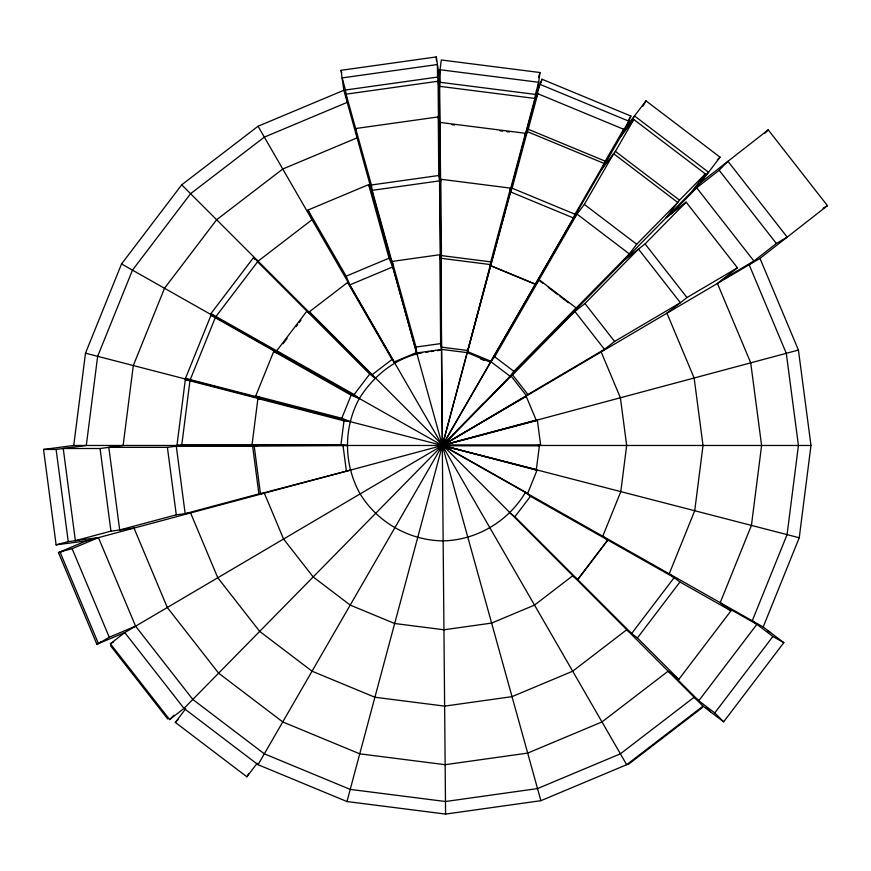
<?xml version="1.0" encoding="UTF-8"?>
<svg xmlns="http://www.w3.org/2000/svg" width="871" height="871" viewBox="0 0 871 871"><rect width="100%" height="100%" fill="white"/><g stroke="black" fill="none" stroke-linecap="round" stroke-linejoin="round"><path stroke-width="1.31" d="M438.429 118.053L438.102 81.232L346.059 94.166L371.394 184.968L372.712 194.298L368.651 184.608L307.975 210.053L346.146 276.172L350.207 285.862L347.605 282.454L309.434 311.742L703.017 706.131L723.638 721.809L783.813 642.667L763.192 626.989L799.24 537.766L810.988 445.473L798.424 350.066L86.305 540.88L56.114 544.854L43.55 449.447L73.752 445.473L85.489 353.18L121.537 263.957L181.712 184.826L258.056 126.241L343.86 90.268L341.051 70.311L436.349 56.92L439.147 76.877L439.245 88.178M258.056 261.169L253.461 257.674L210.913 313.625L215.507 317.12L210.978 315.291L185.49 378.384L190.02 380.213L185.316 379.614L177.02 444.874L181.712 445.473L190.02 380.213L215.507 317.12L258.056 261.169L312.036 219.742L307.975 210.053M86.305 540.88L58.444 552.562L96.888 644.246L124.76 632.564L183.999 708.395L258.056 764.705L620.392 137.117L633.805 119.49L705.336 173.884L679.522 200.156L666.119 217.783L686.141 202.137L737.454 267.811L717.421 283.456L750.726 362.848L761.602 445.473L751.433 525.409L720.208 602.678L730.943 610.832L678.825 679.369L668.101 671.203L601.981 721.939L527.674 753.099L445.157 764.694L359.745 753.829L282.748 721.939L218.61 673.163L167.308 607.501L134.014 528.098L110.944 531.136L75.374 540.662L63.235 448.511L100.067 448.511L123.138 445.473L133.307 365.548L164.521 288.279L216.639 219.742L282.748 169.018L357.056 137.858L355.738 128.516L438.265 116.91L438.777 175.496L440.095 184.837L440.802 179.252L510.537 188.125L490.776 261.866L490.068 267.451L490.809 265.666L535.262 284.077L534.522 285.862L539.149 279.776L576.177 307.931L571.55 314.017L584.964 303.533L638.476 249.084L680.371 302.705L614.588 341.454L601.175 351.928L620.392 397.775L626.674 445.473L620.805 491.625L602.776 536.231L607.827 540.074L577.745 579.64L572.693 575.796L534.522 605.095L491.625 623.081L443.97 629.777L394.661 623.505L350.207 605.095L313.179 576.929L283.565 539.018L264.338 493.182L258.905 493.89L185.164 513.65L176.28 446.192L252.623 446.192L258.056 445.473L252.046 444.711L257.914 398.559L263.924 399.332L255.715 396.011L273.744 351.394L281.954 354.715L276.749 350.763L306.842 311.197L312.036 315.15L309.434 311.742M252.046 444.711L340.953 444.711L343.991 420.824L257.914 398.559M439.147 76.877L441.303 59.979L539.922 72.522L537.777 89.419L534.848 100.339M441.51 347.377L439.256 89.43L440.171 82.299L440.062 69.734L538.681 82.277L535.425 94.416L534.522 101.548L346.963 801.538L258.056 764.705M440.802 179.252L441.466 255.595L440.759 261.169L439.855 254.713L392.2 261.409L393.115 267.865L389.054 258.175L368.651 184.608M539.149 279.776L494.695 356.772L490.068 362.848L573.434 217.968L510.569 191.925L467.063 353.321L490.438 264.577L441.118 258.306L441.532 350.077L440.628 343.61L439.855 254.713M422.065 352.809C395.608 357.698 373.365 376 359.331 398.493C343.207 428.02 343.653 464.635 360.159 493.901C377.666 522.622 409.599 540.543 443.197 540.88C476.829 540.074 508.316 521.381 525.398 492.453L527.674 493.378L537.004 470.286L442.37 445.473L467.15 352.624L441.619 349.38L442.457 444.776M510.537 188.125L509.829 193.7L512.115 188.19L527.271 131.608L604.267 163.498L574.98 214.233L572.693 219.742L584.343 204.424L613.63 153.688L677.769 202.464L636.712 244.25L625.062 259.569L645.084 243.924L686.141 202.137M438.265 116.91L439.583 126.251L440.062 122.43L525.474 133.296L524.995 137.117L528.24 129.267L537.777 93.698L623.647 129.267L620.392 137.117M538.616 77.377L539.922 72.522M510.319 189.889L525.474 133.296M525.387 134.014L534.914 98.445L439.659 86.327L440.574 181.016M536.634 96.452L539.878 84.324L628.786 121.145L622.504 132.022M541.022 82.865L541.991 79.228L630.898 116.05L626.674 126.241L621.023 136.028M255.715 396.011L341.791 418.265L351.122 395.173L273.744 351.394M537.777 89.419L541.991 79.228M534.522 101.548L537.777 93.698M527.51 394.759L604.474 349.347L574.86 311.437L512.54 374.846L527.88 394.465L524.571 397.056L526.215 396.359L536.166 420.094L534.522 420.78L537.396 420.399L540.641 445.092L537.777 445.473L539.41 445.68L536.34 469.567L442.37 445.473L442.631 444.831M623.647 129.267L605.236 161.157L601.981 169.018L615.394 151.38L633.805 119.49M185.654 708.831L175.332 722.407L246.874 776.801L248.845 773.383M628.383 120.405L630.898 116.05M443.23 444.341L490.939 361.715L510.101 376.283L442.37 445.473L442.283 444.907M628.231 126.807L634.513 115.93L708.569 172.251L699.772 181.212M642.842 106.295L645.988 100.851L720.045 157.172L700.73 182.562L493.226 393.725M283.042 343.74L287.114 338.384M296.064 326.625L297.686 324.491M299.308 322.346L300.941 320.212M276.749 350.763L354.127 394.541L369.707 374.062L257.25 261.463M626.674 126.241L645.988 100.851M576.177 307.931L513.857 371.34L509.241 377.426L512.54 374.846M246.874 776.801L257.195 763.225M705.336 173.884L691.933 191.522L719.141 170.259L727.949 161.298L787.199 237.13L776.377 243.499L749.158 264.762L786.295 353.321L798.424 445.473L787.079 534.62L752.261 620.805L772.882 636.483L783.813 642.667M514.881 516.775L530.45 496.296L674.176 577.593L631.627 633.544L514.881 516.775L509.829 512.932M577.647 579.563L607.729 539.998M678.825 679.369L637.409 637.942L679.957 581.98L730.943 610.832M723.638 721.809L714.753 712.924L772.882 636.483M717.399 159.85L720.045 157.172M700.73 182.562L768.211 129.844L827.45 205.676L759.98 258.393L124.76 632.564L110.388 643.789L169.638 719.609L174.037 715.135M575.851 308.367L629.363 253.907L576.994 214.092L538.822 280.201L543.058 283.423M483.808 403.306L183.999 708.395L169.638 719.609M444.177 444.068L511.048 376.011L526.378 395.641L442.37 445.473L537.396 420.399M670.877 214.059L696.691 187.798L753.916 261.039L722.19 279.733M175.332 722.407L178.098 719.588M764.684 133.426L768.211 129.844M737.454 267.811L686.979 297.544L666.946 313.19L694.133 378.014L703.017 445.473L694.72 510.733L669.222 573.826L679.957 581.98M372.298 374.606L392.048 359.451L347.605 282.454M346.963 801.538L445.582 814.08L540.88 800.689L626.674 764.705L703.017 706.131M628.427 764.303L702.178 707.72M823.117 208.223L827.45 205.676M96.888 644.246L101.21 641.698M135.582 626.184L109.256 637.224L98.434 643.604L59.99 551.92L72.119 548.665L98.445 537.625L135.582 626.184L192.807 699.435L264.338 753.829L350.207 789.398L445.473 801.516L537.516 788.582L620.392 753.829L694.133 697.246L714.753 712.924M442.37 445.473L526.215 396.359M110.388 643.789L113.633 641.873M346.146 276.172L389.054 258.175M394.269 361.911L416.48 352.592L392.712 266.929L349.815 284.915L394.661 362.848L392.048 359.451M56.114 544.854L68.243 541.61L98.445 537.625M637.409 637.942L626.674 629.787L572.693 671.203L512.017 696.648L444.646 706.12L374.9 697.246L312.036 671.203L259.678 631.388L217.783 577.767L190.597 512.932L176.28 514.826L119.697 529.982L108.821 447.356L167.395 447.356L181.712 445.473M350.207 470.166L260.451 493.694L254.18 445.985L346.963 445.473L340.953 444.711M444.014 444.787L536.166 420.094M58.444 552.562L63.289 551.267M345.482 90.018L437.525 77.084L437.416 64.519L342.118 77.911L345.482 90.018L347.213 102.364L264.338 137.117L190.597 193.7L132.468 270.141L97.65 356.326L86.305 445.473L56.114 449.447L43.55 449.447M371.394 184.968L438.777 175.496M392.2 261.409L415.957 347.072L440.628 343.61M416.795 352.973L441.455 349.511L445.582 814.08M425.963 352.265L428.554 351.895M431.145 351.536L433.747 351.165M437.645 350.621L440.236 350.251M181.037 444.874L252.024 444.874M445.244 445.092L540.641 445.092M73.752 445.473L810.988 445.473M443.981 445.68L539.378 445.68M440.171 82.299L535.425 94.416M451.984 124.673L454.651 125.01M500.03 130.792L502.698 131.129M506.704 131.641L509.372 131.978M441.466 255.595L490.776 261.866M441.902 347.202L467.422 350.447M343.991 420.824L350 421.586L341.791 418.265M185.49 378.384L259.395 397.503M85.489 353.18L799.24 537.766M185.316 379.614L259.231 398.733M351.122 395.173L359.331 398.493L763.192 626.989M534.729 469.36L537.004 470.286M528.24 129.267L605.236 161.157M512.115 188.19L574.98 214.233M490.743 265.807L535.197 284.218M467.738 351.688L490.743 361.215M467.324 352.679L490.34 362.205M480.378 358.841L484.015 360.344M210.913 313.625L277.359 351.22M444.635 446.398L527.674 493.378M121.537 263.957L358.155 397.829M210.978 315.291L277.424 352.886M724.846 606.194L756.899 624.333L698.771 700.763L672.728 674.731M767.362 630.8L770.639 632.651M615.394 151.38L679.522 200.156M584.343 204.424L636.712 244.25M548.338 287.441L557.865 294.681M559.977 296.292L568.447 302.727M494.695 356.772L513.857 371.34M369.707 374.062L374.9 378.014M525.398 492.453L530.45 496.296M354.127 394.541L359.331 398.493M706.022 707.35L710.464 711.792M181.712 184.826L373.953 377.056M253.461 257.674L255.355 259.569M719.141 170.259L776.377 243.499M645.084 243.924L686.979 297.544M584.964 303.533L614.588 341.454M110.541 645.749L167.765 718.989M258.056 126.241L626.674 764.705M759.98 258.393L798.424 350.066M416.48 352.592L416.871 353.539L415.957 347.072M72.119 548.665L109.256 637.224M341.051 70.311L341.726 72.739M392.56 263.913L372.157 190.346L439.539 180.874L440.203 257.217M343.86 90.268L540.88 800.689M437.525 77.084L439.256 89.43M343.076 445.985L346.331 470.678M252.623 446.192L258.905 493.89M167.395 447.356L176.28 514.826M100.067 448.511L110.944 531.136M56.114 449.447L68.243 541.61M436.349 56.92L436.382 60.687"/></g></svg>
